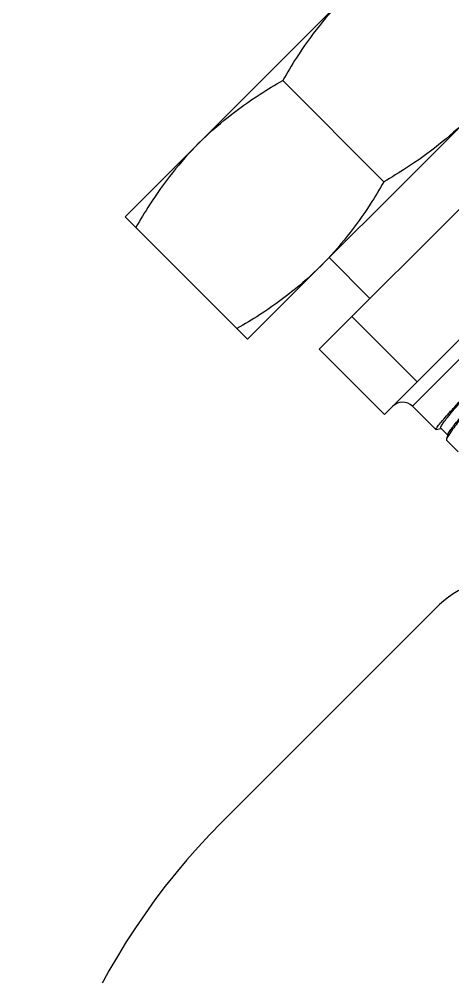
# Model space of a CAD drawing. Extents: x 1247970 to 1725648, y 860327 to 1277876.
# Drawn here: x 1322710.2 to 1322805.9, y 1201510.7 to 1201721.8 of the extents above; entities that cross this region are included whole.
import ezdxf

# ---------------------------------------------------------------- set-up
doc = ezdxf.new("R2010")
doc.units = 0
doc.header["$LTSCALE"] = 1000
doc.header["$MEASUREMENT"] = 0
doc.layers.get('0').update_dxf_attribs({"color": 254})
doc.layers.add('TK', color=4, linetype='Continuous')

# ---------------------------------------------------------------- blocks, each defined once
blk = doc.blocks.new('A$C7BF01818')
at = {"linetype": 'Continuous'}
for p, q in [((2134.73, 8253.51), (2069.94, 8188.72)), ((2161.72, 8226.52), (2096.93, 8161.73)), ((2104.67, 8218.78), (2126.99, 8196.46)), ((2112.72, 8159.52), (2163.93, 8210.72)), ((2127.12, 8145.13), (2178.32, 8196.33)), ((2133.29, 8146.97), (2176.48, 8190.16)), ((2069.94, 8188.72), (2096.93, 8161.73)), ((2114.93, 8179.73), (2123.93, 8170.73)), ((2119.92, 8166.72), (2134.32, 8152.33)), ((2112.72, 8159.52), (2127.12, 8145.13)), ((2138.44, 8141.81), (2133.29, 8146.97)), ((2138.51, 8141.81), (2138.44, 8141.81)), ((2138.51, 8141.81), (2139.56, 8142.09)), ((2139.54, 8142.14), (2141.08, 8140.61)), ((2141.11, 8140.72), (2140.83, 8139.68)), ((2143.35, 8136.9), (2140.85, 8139.41)), ((2091.26, 8055.27), (2138.31, 8102.33))]:
    blk.add_line(p, q, dxfattribs=at)
for centre, radius, start, end in [((2131.13, 8144.81), 3.05, 45, 135), ((2156.31, 8084.33), 25.45, 45, 135), ((2199.24, 7947.29), 152.71, 135, 179.9914)]:
    blk.add_arc(centre, radius, start, end, dxfattribs=at)
for points, knots in [([(2118.53, 8237.32), (2114.44, 8233.23), (2109.64, 8227.07), (2105.64, 8220.46), (2104.67, 8218.78)], [0, 0, 0, 0, 0.748734, 1, 1, 1, 1]), ([(2086.13, 8204.92), (2090.22, 8209.01), (2096.38, 8213.81), (2102.99, 8217.81), (2104.67, 8218.78)], [0, 0, 0, 0, 0.748734, 1, 1, 1, 1]), ([(2145.52, 8210.32), (2141.43, 8206.23), (2135.28, 8201.43), (2128.67, 8197.43), (2126.99, 8196.46)], [0, 0, 0, 0, 0.748734, 1, 1, 1, 1]), ([(2086.13, 8204.92), (2082.04, 8200.83), (2077.25, 8194.67), (2073.24, 8188.07), (2072.27, 8186.39)], [0, 0, 0, 0, 0.748734, 1, 1, 1, 1]), ([(2126.99, 8196.46), (2126.02, 8194.78), (2122.02, 8188.17), (2117.22, 8182.02), (2113.13, 8177.93)], [0, 0, 0, 0, 0.251266, 1, 1, 1, 1]), ([(2113.13, 8177.93), (2109.04, 8173.84), (2102.88, 8169.04), (2096.28, 8165.03), (2094.59, 8164.07)], [0, 0, 0, 0, 0.748734, 1, 1, 1, 1]), ([(2138.44, 8141.81), (2138.42, 8141.84), (2138.47, 8141.96), (2138.57, 8142.13), (2138.78, 8142.42), (2139.22, 8142.99), (2140.02, 8143.93), (2141.24, 8145.31), (2142.8, 8147.03), (2144.66, 8149.04), (2146.78, 8151.33), (2148.29, 8152.93), (2149.08, 8153.77)], [0, 0, 0, 0, 0.005738, 0.019134, 0.040805, 0.070779, 0.155209, 0.27106, 0.416301, 0.588313, 0.78408, 1, 1, 1, 1]), ([(2139.54, 8142.14), (2139.47, 8142.22), (2139.69, 8142.66), (2140.06, 8143.24), (2140.87, 8144.3), (2141.95, 8145.63), (2143.36, 8147.3), (2145.75, 8150.05), (2147.7, 8152.24), (2149.08, 8153.77)], [0, 0, 0, 0, 0.021147, 0.073565, 0.158215, 0.273875, 0.418588, 0.589838, 1, 1, 1, 1]), ([(2150.65, 8152.2), (2149.35, 8150.68), (2147, 8147.93), (2143.99, 8144.28), (2142.09, 8141.84), (2141.16, 8140.42), (2140.89, 8139.9), (2140.83, 8139.68)], [0, 0, 0, 0, 0.376924, 0.679521, 0.890722, 0.958383, 1, 1, 1, 1]), ([(2141.11, 8140.72), (2141.15, 8140.9), (2141.42, 8141.33), (2141.96, 8142.11), (2142.81, 8143.18), (2144.44, 8145.16), (2147.08, 8148.2), (2149.37, 8150.77), (2150.65, 8152.2)], [0, 0, 0, 0, 0.036338, 0.100465, 0.191874, 0.309308, 0.615028, 1, 1, 1, 1]), ([(2140.83, 8139.68), (2140.82, 8139.65), (2140.8, 8139.56), (2140.81, 8139.45), (2140.85, 8139.41)], [0, 0, 0, 0, 0.336514, 1, 1, 1, 1])]:
    blk.add_open_spline(points, degree=3, knots=knots, dxfattribs=at)

msp = doc.modelspace()

# ---------------------------------------------------------------- block references
at = {"layer": 'TK'}
msp.add_blockref('A$C7BF01818', (1320663.7, 1193489.49), dxfattribs=at)

doc.saveas('drawing.dxf')
